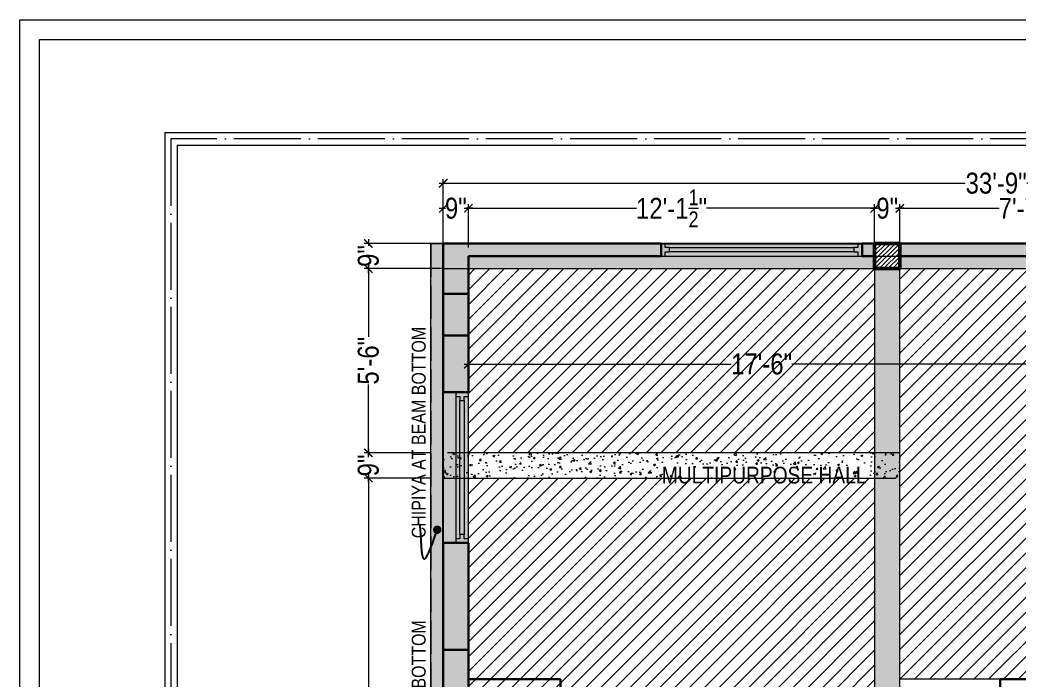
# Model space of a CAD drawing. Header units: millimetres. Extents: x 56222 to 163527, y -177397 to -121287.
# Drawn here: x 159190.3 to 159547.7, y -175033.3 to -174797.3 of the extents above; entities that cross this region are included whole.
import ezdxf

# ---------------------------------------------------------------- set-up
doc = ezdxf.new("R2010")
doc.units = ezdxf.units.MM
doc.header["$MEASUREMENT"] = 0
doc.header["$PDMODE"] = 35
doc.linetypes.add('ACAD_ISO02W100', pattern=[15, 12, -3])
doc.linetypes.add('ACAD_ISO04W100', pattern=[30, 24, -3, 0, -3])
doc.layers.get('Defpoints').update_dxf_attribs({"color": 220})
for name, color, linetype, lineweight in [('COLUMN', 1, 'Continuous', 30), ('COLUMN ( F C )', 6, 'Continuous', 50), ('COLUMN ( F C ) ~HATCH', 6, 'Continuous', 9), ('FIRST FLOOR ( TEXT )', 7, 'Continuous', 9), ('GROUND FLOOR', 7, 'Continuous', 9), ('GROUND FLOOR  ( DIM )', 7, 'Continuous', 9), ('SECOND FLOOR', 7, 'Continuous', 9), ('SECOND FLOOR  ( PLINE )', 251, 'Continuous', 30), ('SECOND FLOOR ( DIM )', 7, 'Continuous', 9), ('SECOND FLOOR ( DW_RAIL )', 7, 'Continuous', 9), ('SECOND FLOOR ( TEXT )', 7, 'Continuous', 9), ('X_SHEET', 7, 'Continuous', 9), ('XX~SLAB ( BEAM )~ ( DIM )', 7, 'Continuous', 9), ('XX~SLAB ( HATCH )', 7, 'Continuous', 9), ('XX~STR BEAM', 5, 'ACAD_ISO02W100', 9)]:
    doc.layers.add(name, color=color, linetype=linetype, lineweight=lineweight)
doc.layers.add('XX~SLAB ( BEAM )~ ( HATCH )', color=1, linetype='Continuous', lineweight=9, plot=False)
doc.layers.add('XX~SLAB ( HATCH )~ PLINE', color=251, linetype='Continuous', lineweight=9, plot=False)
doc.layers.add('XX~SLAB ( PLINE )', color=251, linetype='Continuous', plot=False)
doc.styles.add('Cn_BT_7½', font='swissc.ttf', dxfattribs={"height": 7.5})
doc.styles.add('KATHA', font='swissc.ttf')
doc.dimstyles.new('Cn_BT_7½', dxfattribs={"dimtxt": 9, "dimasz": 3, "dimexe": 1.5, "dimexo": 0, "dimgap": 0.09, "dimtad": 0, "dimdec": 3, "dimzin": 3, "dimdsep": 46, "dimlunit": 4, "dimtxsty": 'Cn_BT_7½', "dimblk": 'ARCHTICK', "dimcen": 0.09, "dimdle": 1.5, "dimclrd": 251, "dimclre": 251, "dimclrt": 14, "dimadec": 0, "dimazin": 0, "dimtfac": 0.75, "dimtdec": 3, "dimtofl": 0, "dimtmove": 0, "dimatfit": 3, "dimfxl": 0, "dimtolj": 1, "dimtzin": 0, "dimlwd": 15, "dimlwe": 15, "dimarcsym": 0})

# ---------------------------------------------------------------- blocks, each defined once
blk = doc.blocks.new('_ArchTick')
at = {"color": 0, "linetype": 'ByBlock', "const_width": 0.15}
blk.add_lwpolyline([(-0.5, -0.5), (0.5, 0.5)], dxfattribs=at)
blk = doc.blocks.new('*D330')
at = {"layer": 'Defpoints', "color": 0, "transparency": 16777216}
for p in [(159350.88, -174910.31), (159560.88, -174910.31), (159350.88, -174920.51)]:
    blk.add_point(p, dxfattribs=at)
at = {"layer": 'SECOND FLOOR ( DIM )', "color": 251, "lineweight": 15, "transparency": 16777216}
for p, q in [((159350.88, -174910.31), (159350.88, -174922.01)), ((159560.88, -174910.31), (159560.88, -174922.01)), ((159349.38, -174920.51), (159445.02, -174920.51)), ((159562.38, -174920.51), (159466.74, -174920.51))]:
    blk.add_line(p, q, dxfattribs=at)
at = {"layer": 'SECOND FLOOR ( DIM )', "color": 251, "lineweight": 15, "transparency": 16777216, "xscale": 3, "yscale": 3, "zscale": 3, "rotation": 180}
blk.add_blockref('_ArchTick', (159350.88, -174920.51), dxfattribs=at)
at = {"layer": 'SECOND FLOOR ( DIM )', "color": 251, "lineweight": 15, "transparency": 16777216, "xscale": 3, "yscale": 3, "zscale": 3}
blk.add_blockref('_ArchTick', (159560.88, -174920.51), dxfattribs=at)
at = {"layer": 'SECOND FLOOR ( DIM )', "color": 5, "transparency": 16777216, "insert": (159455.88, -174920.51), "char_height": 7.5, "attachment_point": 5, "style": 'Cn_BT_7½'}
blk.add_mtext('\\A1;17\'-6"', dxfattribs=at)
blk = doc.blocks.new('*D329')
at = {"layer": 'Defpoints', "color": 0, "transparency": 16777216}
for p in [(159341.88, -174855.75), (159341.88, -174877.31), (159746.88, -174877.31)]:
    blk.add_point(p, dxfattribs=at)
at = {"layer": 'SECOND FLOOR ( DIM )', "color": 251, "lineweight": 15, "transparency": 16777216}
for p, q in [((159341.88, -174877.31), (159341.88, -174854.25)), ((159746.88, -174877.31), (159746.88, -174854.25)), ((159340.38, -174855.75), (159528.84, -174855.75)), ((159748.38, -174855.75), (159550.91, -174855.75))]:
    blk.add_line(p, q, dxfattribs=at)
at = {"layer": 'SECOND FLOOR ( DIM )', "color": 251, "lineweight": 15, "transparency": 16777216, "xscale": 3, "yscale": 3, "zscale": 3, "rotation": 180}
blk.add_blockref('_ArchTick', (159341.88, -174855.75), dxfattribs=at)
at = {"layer": 'SECOND FLOOR ( DIM )', "color": 251, "lineweight": 15, "transparency": 16777216, "xscale": 3, "yscale": 3, "zscale": 3}
blk.add_blockref('_ArchTick', (159746.88, -174855.75), dxfattribs=at)
at = {"layer": 'SECOND FLOOR ( DIM )', "color": 14, "transparency": 16777216, "insert": (159539.88, -174855.75), "char_height": 7.5, "attachment_point": 5, "style": 'Cn_BT_7½'}
blk.add_mtext('\\A1;33\'-9"', dxfattribs=at)
blk = doc.blocks.new('*D291')
at = {"layer": 'Defpoints', "color": 0, "transparency": 16777216}
for p in [(159337.38, -174877.31), (159315.06, -174886.31), (159337.38, -174886.31)]:
    blk.add_point(p, dxfattribs=at)
at = {"layer": 'XX~SLAB ( BEAM )~ ( DIM )', "color": 251, "lineweight": 15, "transparency": 16777216}
for p, q in [((159315.06, -174875.81), (159315.06, -174878.15)), ((159337.38, -174877.31), (159313.56, -174877.31)), ((159337.38, -174886.31), (159313.56, -174886.31)), ((159315.06, -174887.81), (159315.06, -174885.46))]:
    blk.add_line(p, q, dxfattribs=at)
at = {"layer": 'XX~SLAB ( BEAM )~ ( DIM )', "color": 251, "lineweight": 15, "transparency": 16777216, "xscale": 3, "yscale": 3, "zscale": 3}
for p, rotation in [((159315.06, -174877.31), 90), ((159315.06, -174886.31), 270)]:
    blk.add_blockref('_ArchTick', p, dxfattribs=dict(at, rotation=rotation))
at = {"layer": 'XX~SLAB ( BEAM )~ ( DIM )', "color": 14, "transparency": 16777216, "insert": (159315.06, -174881.81), "char_height": 7.5, "attachment_point": 5, "rotation": 90, "style": 'Cn_BT_7½'}
blk.add_mtext('\\A1;9"', dxfattribs=at)
blk = doc.blocks.new('*D290')
at = {"layer": 'Defpoints', "color": 0, "transparency": 16777216}
for p in [(159341.88, -174886.31), (159315.06, -174952.31), (159337.38, -174952.31)]:
    blk.add_point(p, dxfattribs=at)
at = {"layer": 'XX~SLAB ( BEAM )~ ( DIM )', "color": 251, "lineweight": 15, "transparency": 16777216}
for p, q in [((159341.88, -174886.31), (159313.56, -174886.31)), ((159315.06, -174884.81), (159315.06, -174910.77)), ((159315.06, -174953.81), (159315.06, -174927.84)), ((159337.38, -174952.31), (159313.56, -174952.31))]:
    blk.add_line(p, q, dxfattribs=at)
at = {"layer": 'XX~SLAB ( BEAM )~ ( DIM )', "color": 251, "lineweight": 15, "transparency": 16777216, "xscale": 3, "yscale": 3, "zscale": 3}
for p, rotation in [((159315.06, -174886.31), 90), ((159315.06, -174952.31), 270)]:
    blk.add_blockref('_ArchTick', p, dxfattribs=dict(at, rotation=rotation))
at = {"layer": 'XX~SLAB ( BEAM )~ ( DIM )', "color": 14, "transparency": 16777216, "insert": (159315.06, -174919.31), "char_height": 7.5, "attachment_point": 5, "rotation": 90, "style": 'Cn_BT_7½'}
blk.add_mtext('\\A1;5\'-6"', dxfattribs=at)
blk = doc.blocks.new('*D289')
at = {"layer": 'Defpoints', "color": 0, "transparency": 16777216}
for p in [(159337.38, -174952.31), (159315.06, -174961.31), (159337.38, -174961.31)]:
    blk.add_point(p, dxfattribs=at)
at = {"layer": 'XX~SLAB ( BEAM )~ ( DIM )', "color": 251, "lineweight": 15, "transparency": 16777216}
for p, q in [((159315.06, -174950.81), (159315.06, -174953.15)), ((159337.38, -174952.31), (159313.56, -174952.31)), ((159337.38, -174961.31), (159313.56, -174961.31)), ((159315.06, -174962.81), (159315.06, -174960.46))]:
    blk.add_line(p, q, dxfattribs=at)
at = {"layer": 'XX~SLAB ( BEAM )~ ( DIM )', "color": 251, "lineweight": 15, "transparency": 16777216, "xscale": 3, "yscale": 3, "zscale": 3}
for p, rotation in [((159315.06, -174952.31), 90), ((159315.06, -174961.31), 270)]:
    blk.add_blockref('_ArchTick', p, dxfattribs=dict(at, rotation=rotation))
at = {"layer": 'XX~SLAB ( BEAM )~ ( DIM )', "color": 14, "transparency": 16777216, "insert": (159315.06, -174956.81), "char_height": 7.5, "attachment_point": 5, "rotation": 90, "style": 'Cn_BT_7½'}
blk.add_mtext('\\A1;9"', dxfattribs=at)
blk = doc.blocks.new('*D288')
at = {"layer": 'Defpoints', "color": 0, "transparency": 16777216}
for p in [(159337.38, -174961.31), (159315.06, -175147.31), (159337.38, -175147.31)]:
    blk.add_point(p, dxfattribs=at)
at = {"layer": 'XX~SLAB ( BEAM )~ ( DIM )', "color": 251, "lineweight": 15, "transparency": 16777216}
for p, q in [((159337.38, -174961.31), (159313.56, -174961.31)), ((159315.06, -174959.81), (159315.06, -175043.45)), ((159315.06, -175148.81), (159315.06, -175065.17)), ((159337.38, -175147.31), (159313.56, -175147.31))]:
    blk.add_line(p, q, dxfattribs=at)
at = {"layer": 'XX~SLAB ( BEAM )~ ( DIM )', "color": 251, "lineweight": 15, "transparency": 16777216, "xscale": 3, "yscale": 3, "zscale": 3}
for p, rotation in [((159315.06, -174961.31), 90), ((159315.06, -175147.31), 270)]:
    blk.add_blockref('_ArchTick', p, dxfattribs=dict(at, rotation=rotation))
at = {"layer": 'XX~SLAB ( BEAM )~ ( DIM )', "color": 14, "transparency": 16777216, "insert": (159315.06, -175054.31), "char_height": 7.5, "attachment_point": 5, "rotation": 90, "style": 'Cn_BT_7½'}
blk.add_mtext('\\A1;15\'-6"', dxfattribs=at)
blk = doc.blocks.new('*D284')
at = {"layer": 'Defpoints', "color": 0, "transparency": 16777216}
for p in [(159350.88, -174864.72), (159341.88, -174877.31), (159350.88, -174877.31)]:
    blk.add_point(p, dxfattribs=at)
at = {"layer": 'XX~SLAB ( BEAM )~ ( DIM )', "color": 251, "lineweight": 15, "transparency": 16777216}
for p, q in [((159340.38, -174864.72), (159342.72, -174864.72)), ((159341.88, -174877.31), (159341.88, -174863.22)), ((159352.38, -174864.72), (159350.03, -174864.72)), ((159350.88, -174877.31), (159350.88, -174863.22))]:
    blk.add_line(p, q, dxfattribs=at)
at = {"layer": 'XX~SLAB ( BEAM )~ ( DIM )', "color": 251, "lineweight": 15, "transparency": 16777216, "xscale": 3, "yscale": 3, "zscale": 3, "rotation": 180}
blk.add_blockref('_ArchTick', (159341.88, -174864.72), dxfattribs=at)
at = {"layer": 'XX~SLAB ( BEAM )~ ( DIM )', "color": 251, "lineweight": 15, "transparency": 16777216, "xscale": 3, "yscale": 3, "zscale": 3}
blk.add_blockref('_ArchTick', (159350.88, -174864.72), dxfattribs=at)
at = {"layer": 'XX~SLAB ( BEAM )~ ( DIM )', "color": 14, "transparency": 16777216, "insert": (159346.38, -174864.72), "char_height": 7.5, "attachment_point": 5, "style": 'Cn_BT_7½'}
blk.add_mtext('\\A1;9"', dxfattribs=at)
blk = doc.blocks.new('*D283')
at = {"layer": 'Defpoints', "color": 0, "transparency": 16777216}
for p in [(159496.38, -174864.72), (159350.88, -174877.31), (159496.38, -174877.31)]:
    blk.add_point(p, dxfattribs=at)
at = {"layer": 'XX~SLAB ( BEAM )~ ( DIM )', "color": 251, "lineweight": 15, "transparency": 16777216}
for p, q in [((159349.38, -174864.72), (159411.09, -174864.72)), ((159350.88, -174877.31), (159350.88, -174863.22)), ((159497.88, -174864.72), (159436.16, -174864.72)), ((159496.38, -174877.31), (159496.38, -174863.22))]:
    blk.add_line(p, q, dxfattribs=at)
at = {"layer": 'XX~SLAB ( BEAM )~ ( DIM )', "color": 251, "lineweight": 15, "transparency": 16777216, "xscale": 3, "yscale": 3, "zscale": 3, "rotation": 180}
blk.add_blockref('_ArchTick', (159350.88, -174864.72), dxfattribs=at)
at = {"layer": 'XX~SLAB ( BEAM )~ ( DIM )', "color": 251, "lineweight": 15, "transparency": 16777216, "xscale": 3, "yscale": 3, "zscale": 3}
blk.add_blockref('_ArchTick', (159496.38, -174864.72), dxfattribs=at)
at = {"layer": 'XX~SLAB ( BEAM )~ ( DIM )', "color": 14, "transparency": 16777216, "insert": (159423.63, -174864.72), "char_height": 7.5, "attachment_point": 5, "style": 'Cn_BT_7½'}
blk.add_mtext('\\A1;12\'-1{\\H0.750000x;\\S1/2;}"', dxfattribs=at)
blk = doc.blocks.new('*D282')
at = {"layer": 'Defpoints', "color": 0, "transparency": 16777216}
for p in [(159505.38, -174864.72), (159496.38, -174877.31), (159505.38, -174877.31)]:
    blk.add_point(p, dxfattribs=at)
at = {"layer": 'XX~SLAB ( BEAM )~ ( DIM )', "color": 251, "lineweight": 15, "transparency": 16777216}
for p, q in [((159494.88, -174864.72), (159497.22, -174864.72)), ((159496.38, -174877.31), (159496.38, -174863.22)), ((159506.88, -174864.72), (159504.53, -174864.72)), ((159505.38, -174877.31), (159505.38, -174863.22))]:
    blk.add_line(p, q, dxfattribs=at)
at = {"layer": 'XX~SLAB ( BEAM )~ ( DIM )', "color": 251, "lineweight": 15, "transparency": 16777216, "xscale": 3, "yscale": 3, "zscale": 3, "rotation": 180}
blk.add_blockref('_ArchTick', (159496.38, -174864.72), dxfattribs=at)
at = {"layer": 'XX~SLAB ( BEAM )~ ( DIM )', "color": 251, "lineweight": 15, "transparency": 16777216, "xscale": 3, "yscale": 3, "zscale": 3}
blk.add_blockref('_ArchTick', (159505.38, -174864.72), dxfattribs=at)
at = {"layer": 'XX~SLAB ( BEAM )~ ( DIM )', "color": 14, "transparency": 16777216, "insert": (159500.88, -174864.72), "char_height": 7.5, "attachment_point": 5, "style": 'Cn_BT_7½'}
blk.add_mtext('\\A1;9"', dxfattribs=at)
blk = doc.blocks.new('*D281')
at = {"layer": 'Defpoints', "color": 0, "transparency": 16777216}
for p in [(159596.88, -174864.72), (159505.38, -174877.31), (159596.88, -174877.31)]:
    blk.add_point(p, dxfattribs=at)
at = {"layer": 'XX~SLAB ( BEAM )~ ( DIM )', "color": 251, "lineweight": 15, "transparency": 16777216}
for p, q in [((159503.88, -174864.72), (159540.93, -174864.72)), ((159505.38, -174877.31), (159505.38, -174863.22)), ((159598.38, -174864.72), (159561.33, -174864.72)), ((159596.88, -174877.31), (159596.88, -174863.22))]:
    blk.add_line(p, q, dxfattribs=at)
at = {"layer": 'XX~SLAB ( BEAM )~ ( DIM )', "color": 251, "lineweight": 15, "transparency": 16777216, "xscale": 3, "yscale": 3, "zscale": 3, "rotation": 180}
blk.add_blockref('_ArchTick', (159505.38, -174864.72), dxfattribs=at)
at = {"layer": 'XX~SLAB ( BEAM )~ ( DIM )', "color": 251, "lineweight": 15, "transparency": 16777216, "xscale": 3, "yscale": 3, "zscale": 3}
blk.add_blockref('_ArchTick', (159596.88, -174864.72), dxfattribs=at)
at = {"layer": 'XX~SLAB ( BEAM )~ ( DIM )', "color": 14, "transparency": 16777216, "insert": (159551.13, -174864.72), "char_height": 7.5, "attachment_point": 5, "style": 'Cn_BT_7½'}
blk.add_mtext('\\A1;7\'-7{\\H0.750000x;\\S1/2;}"', dxfattribs=at)

msp = doc.modelspace()

# ---------------------------------------------------------------- hatches: boundary and pattern name
at = {"layer": 'COLUMN ( F C ) ~HATCH'}
h = msp.add_hatch(dxfattribs=at)
h.set_pattern_fill('ANSI31', color=256, scale=9, style=0)
h.set_pattern_definition([(45, (159496.3762, -174886.3053), (-0.7955, 0.7955), [])])
h.paths.add_polyline_path([(159496.37621, -174877.30534), (159505.37621, -174877.30534), (159505.37621, -174886.30534), (159496.37621, -174886.30534)])
h = msp.add_hatch(dxfattribs=at)
h.set_pattern_fill('ANSI31', color=256, scale=9, style=0)
h.set_pattern_definition([(45, (159496.3762, -174886.3053), (-0.7955, 0.7955), [])])
h.paths.add_polyline_path([(159496.37621, -174877.30534), (159505.37621, -174877.30534), (159505.37621, -174886.30534), (159496.37621, -174886.30534)])
at = {"layer": 'XX~SLAB ( BEAM )~ ( HATCH )'}
h = msp.add_hatch(dxfattribs=at)
h.set_pattern_fill('AR-CONC', color=5, style=0)
h.set_pattern_definition([(50, (159337.376, -175223.8053), (7.1726, -0.62752), [0.75, -8.25]), (355, (159337.376, -175223.805), (-1.38751, 7.52192), [0.6, -6.6]), (100.4514, (159337.974, -175223.8576), (5.7851, 6.8944), [0.6374, -7.01142]), (46.1842, (159337.376, -175221.805), (10.6724, -1.6552), [1.125, -12.375]), (96.6356, (159338.266, -175221.943), (9.34663, 9.74118), [0.9561, -10.51713]), (351.1842, (159337.376, -175221.805), (9.34662, 9.7412), [0.9, -9.9]), (21, (159338.376, -175222.3053), (5.96907, -4.02619), [0.75, -8.25]), (326, (159338.376, -175222.305), (2.43315, 7.2515), [0.6, -6.6]), (71.4514, (159338.8736, -175222.641), (8.40223, 3.2253), [0.6374, -7.01142]), (37.5, (159337.3762, -175223.8053), (0.121599, 3.328939), [0, -6.52, 0, -6.7, 0, -6.625]), (7.5, (159337.3762, -175223.8053), (2.630695, 3.944117), [0, -3.82, 0, -6.37, 0, -2.525]), (327.5, (159335.1462, -175223.8053), (5.338224, -0.225549), [0, -2.5, 0, -7.8, 0, -10.35]), (317.5, (159334.146, -175223.8053), (5.83186, 1.00105), [0, -3.25, 0, -5.18, 0, -7.35])])
h.paths.add_polyline_path([(159337.37621, -175223.80534), (159341.87621, -175223.80534), (159341.87621, -174877.30534), (159337.37621, -174877.30534)])
h = msp.add_hatch(dxfattribs=at)
h.set_pattern_fill('AR-CONC', color=256, style=0)
h.set_pattern_definition([(50, (159341.876, -175223.8053), (7.1726, -0.62752), [0.75, -8.25]), (355, (159341.876, -175223.805), (-1.38751, 7.52192), [0.6, -6.6]), (100.4514, (159342.474, -175223.8576), (5.7851, 6.8944), [0.6374, -7.01142]), (46.1842, (159341.876, -175221.805), (10.6724, -1.6552), [1.125, -12.375]), (96.6356, (159342.766, -175221.943), (9.34663, 9.74118), [0.9561, -10.51713]), (351.1842, (159341.876, -175221.805), (9.34662, 9.7412), [0.9, -9.9]), (21, (159342.876, -175222.3053), (5.96907, -4.02619), [0.75, -8.25]), (326, (159342.876, -175222.305), (2.43315, 7.2515), [0.6, -6.6]), (71.4514, (159343.3736, -175222.641), (8.40223, 3.2253), [0.6374, -7.01142]), (37.5, (159341.8762, -175223.8053), (0.121599, 3.328939), [0, -6.52, 0, -6.7, 0, -6.625]), (7.5, (159341.8762, -175223.8053), (2.630695, 3.944117), [0, -3.82, 0, -6.37, 0, -2.525]), (327.5, (159339.6462, -175223.8053), (5.338224, -0.225549), [0, -2.5, 0, -7.8, 0, -10.35]), (317.5, (159338.646, -175223.8053), (5.83186, 1.00105), [0, -3.25, 0, -5.18, 0, -7.35])])
h.paths.add_polyline_path([(159341.87621, -175223.80534), (159350.87621, -175223.80534), (159350.87621, -174877.30534), (159341.87621, -174877.30534)])
h = msp.add_hatch(dxfattribs=at)
h.set_pattern_fill('AR-CONC', color=256, style=0)
h.set_pattern_definition([(50, (159341.876, -174886.3053), (7.1726, -0.62752), [0.75, -8.25]), (355, (159341.876, -174886.305), (-1.38751, 7.52192), [0.6, -6.6]), (100.4514, (159342.474, -174886.3576), (5.78509, 6.8944), [0.6374, -7.01142]), (46.1842, (159341.876, -174884.305), (10.67241, -1.65519), [1.125, -12.375]), (96.6356, (159342.766, -174884.443), (9.34663, 9.74118), [0.9561, -10.51713]), (351.1842, (159341.876, -174884.305), (9.34662, 9.7412), [0.9, -9.9]), (21, (159342.876, -174884.8053), (5.96907, -4.02619), [0.75, -8.25]), (326, (159342.876, -174884.805), (2.43315, 7.2515), [0.6, -6.6]), (71.4514, (159343.3736, -174885.141), (8.40223, 3.2253), [0.6374, -7.01142]), (37.5, (159341.8762, -174886.3053), (0.121599, 3.328939), [0, -6.52, 0, -6.7, 0, -6.625]), (7.5, (159341.8762, -174886.3053), (2.630695, 3.944117), [0, -3.82, 0, -6.37, 0, -2.525]), (327.5, (159339.6462, -174886.3053), (5.338224, -0.225549), [0, -2.5, 0, -7.8, 0, -10.35]), (317.5, (159338.646, -174886.3053), (5.83186, 1.00105), [0, -3.25, 0, -5.18, 0, -7.35])])
h.paths.add_polyline_path([(159341.87621, -174877.30534), (159341.87621, -174886.30534), (159742.3762, -174886.30534), (159742.3762, -174877.30534)])
h.paths.add_polyline_path([(159496.37621, -174877.30534), (159505.37621, -174877.30534), (159505.37621, -174886.30534), (159496.37621, -174886.30534)])
h.paths.add_polyline_path([(159596.87621, -174877.30534), (159605.87621, -174877.30534), (159605.87621, -174886.30534), (159596.87621, -174886.30534)])
h = msp.add_hatch(dxfattribs=at)
h.set_pattern_fill('AR-CONC', color=256, style=0)
h.set_pattern_definition([(50, (159496.376, -175223.8053), (7.1726, -0.62752), [0.75, -8.25]), (355, (159496.376, -175223.805), (-1.38751, 7.52192), [0.6, -6.6]), (100.4514, (159496.974, -175223.8576), (5.7851, 6.8944), [0.6374, -7.01142]), (46.1842, (159496.376, -175221.805), (10.6724, -1.6552), [1.125, -12.375]), (96.6356, (159497.266, -175221.943), (9.34663, 9.74118), [0.9561, -10.51713]), (351.1842, (159496.376, -175221.805), (9.34662, 9.7412), [0.9, -9.9]), (21, (159497.376, -175222.3053), (5.96907, -4.02619), [0.75, -8.25]), (326, (159497.376, -175222.305), (2.43315, 7.2515), [0.6, -6.6]), (71.4514, (159497.8736, -175222.641), (8.40223, 3.2253), [0.6374, -7.01142]), (37.5, (159496.3762, -175223.8053), (0.121599, 3.328939), [0, -6.52, 0, -6.7, 0, -6.625]), (7.5, (159496.3762, -175223.8053), (2.630695, 3.944117), [0, -3.82, 0, -6.37, 0, -2.525]), (327.5, (159494.1462, -175223.8053), (5.338224, -0.225549), [0, -2.5, 0, -7.8, 0, -10.35]), (317.5, (159493.146, -175223.8053), (5.83186, 1.00105), [0, -3.25, 0, -5.18, 0, -7.35])])
h.paths.add_polyline_path([(159496.37621, -175223.80534), (159505.37621, -175223.80534), (159505.37621, -174877.30534), (159496.37621, -174877.30534)])
h.paths.add_polyline_path([(159496.37621, -174877.30534), (159505.37621, -174877.30534), (159505.37621, -174886.30534), (159496.37621, -174886.30534)])
h = msp.add_hatch(dxfattribs=at)
h.set_pattern_fill('AR-CONC', color=256, style=0)
h.set_pattern_definition([(50, (159341.876, -174961.3053), (7.1726, -0.62752), [0.75, -8.25]), (355, (159341.876, -174961.305), (-1.3875, 7.52192), [0.6, -6.6]), (100.4514, (159342.474, -174961.3576), (5.7851, 6.8944), [0.6374, -7.01142]), (46.184, (159341.876, -174959.305), (10.6724, -1.6552), [1.125, -12.375]), (96.6356, (159342.766, -174959.443), (9.3466, 9.7412), [0.9561, -10.5171]), (351.184, (159341.876, -174959.305), (9.3466, 9.7412), [0.9, -9.9]), (21, (159342.876, -174959.8053), (5.96907, -4.02619), [0.75, -8.25]), (326, (159342.876, -174959.805), (2.43315, 7.2515), [0.6, -6.6]), (71.4514, (159343.3736, -174960.141), (8.40223, 3.2253), [0.6374, -7.01142]), (37.5, (159341.8762, -174961.3053), (0.1216, 3.32894), [0, -6.52, 0, -6.7, 0, -6.625]), (7.5, (159341.8762, -174961.3053), (2.630695, 3.94412), [0, -3.82, 0, -6.37, 0, -2.525]), (327.5, (159339.6462, -174961.3053), (5.338224, -0.22555), [0, -2.5, 0, -7.8, 0, -10.35]), (317.5, (159338.646, -174961.3053), (5.83186, 1.00105), [0, -3.25, 0, -5.18, 0, -7.35])])
h.paths.add_polyline_path([(159341.87621, -174952.30534), (159341.87621, -174961.30534), (159505.37621, -174961.30534), (159505.37621, -174952.30534)])
at = {"layer": 'XX~SLAB ( HATCH )'}
h = msp.add_hatch(dxfattribs=at)
h.set_pattern_fill('ANSI31', color=256, scale=30, style=0)
h.set_pattern_definition([(45, (159350.8762, -174952.3053), (-2.65165, 2.65165), [])])
h.paths.add_polyline_path([(159350.87621, -174886.30534), (159496.37621, -174886.30534), (159496.37621, -174952.30534), (159350.87621, -174952.30534)])
h = msp.add_hatch(dxfattribs=at)
h.set_pattern_fill('ANSI31', color=256, scale=30, style=0)
h.set_pattern_definition([(45, (159505.3762, -175033.3053), (-2.65165, 2.65165), [])])
h.paths.add_polyline_path([(159505.37621, -174886.30534), (159596.87621, -174886.30534), (159596.87621, -175033.30534), (159505.37621, -175033.30534)])
h = msp.add_hatch(dxfattribs=at)
h.set_pattern_fill('ANSI31', color=256, scale=30, style=0)
h.set_pattern_definition([(45, (159350.8762, -175147.3053), (-2.65165, 2.65165), [])])
h.paths.add_polyline_path([(159350.87621, -174961.30534), (159496.37621, -174961.30534), (159496.37621, -175147.30534), (159350.87621, -175147.30534)])

# ---------------------------------------------------------------- linework, layer by layer
at = {"layer": 'COLUMN'}
for points in [[(159341.87621, -174895.30534), (159350.87621, -174895.30534), (159350.87621, -174910.30534), (159341.87621, -174910.30534)], [(159341.87621, -175022.80534), (159350.87621, -175022.80534), (159350.87621, -175037.80534), (159341.87621, -175037.80534)]]:
    msp.add_lwpolyline(points, close=True, dxfattribs=at)
at = {"layer": 'COLUMN ( F C )'}
msp.add_lwpolyline([(159496.37621, -174877.30534), (159505.37621, -174877.30534), (159505.37621, -174886.30534), (159496.37621, -174886.30534)], close=True, dxfattribs=at)
msp.add_lwpolyline([(159496.37621, -174877.30534), (159505.37621, -174877.30534), (159505.37621, -174886.30534), (159496.37621, -174886.30534)], close=True, dxfattribs=at)
at = {"layer": 'GROUND FLOOR'}
for p, q in [((159242.12621, -174837.55534), (159742.3762, -174837.55534)), ((159242.12621, -174837.55534), (159242.12621, -175304.55534)), ((159246.62621, -174842.05534), (159742.3762, -174842.05534)), ((159246.62621, -174842.05534), (159246.62621, -175300.05534))]:
    msp.add_line(p, q, dxfattribs=at)
at = {"layer": 'GROUND FLOOR', "color": 1, "linetype": 'ACAD_ISO04W100'}
msp.add_lwpolyline([(159742.3762, -174839.80534), (159244.37621, -174839.80534), (159244.37621, -175302.30534), (159742.37621, -175302.30534)], dxfattribs=at)
at = {"layer": 'GROUND FLOOR  ( DIM )'}
msp.add_lwpolyline([(159337.37621, -174877.30534), (159341.87621, -174877.30534), (159341.87621, -175223.80534), (159337.37621, -175223.80534)], close=True, dxfattribs=at)
at = {"layer": 'SECOND FLOOR'}
for p, q in [((159341.87621, -174877.30534), (159742.37621, -174877.30534)), ((159341.87621, -174877.30534), (159341.87621, -175223.80534)), ((159419.87621, -174877.30534), (159419.87621, -174881.80534)), ((159491.87621, -174877.30534), (159491.87621, -174881.80534)), ((159505.37621, -174877.30534), (159505.37621, -174881.80534)), ((159350.87621, -175033.30534), (159350.87621, -174881.80534)), ((159350.87621, -174881.80534), (159560.87621, -174881.80534)), ((159350.87621, -174930.55534), (159341.87621, -174930.55534)), ((159350.87621, -174984.55534), (159341.87621, -174984.55534))]:
    msp.add_line(p, q, dxfattribs=at)
at = {"layer": 'SECOND FLOOR  ( PLINE )'}
for points in [[(159350.87621, -174881.80534), (159419.87621, -174881.80534), (159419.87621, -174877.30534), (159341.87621, -174877.30534), (159341.87621, -174930.55534), (159350.87621, -174930.55534)], [(159496.37621, -174881.80534), (159491.87621, -174881.80534), (159491.87621, -174877.30534), (159496.37621, -174877.30534)], [(159637.37621, -174877.30534), (159505.37621, -174877.30534), (159505.37621, -174881.80534), (159560.87621, -174881.80534), (159560.87621, -175033.30534), (159541.37621, -175033.30534), (159541.37621, -175037.80534), (159607.37621, -175037.80534), (159607.37621, -175033.30534), (159565.37621, -175033.30534), (159565.37621, -174881.80534), (159637.37621, -174881.80534)], [(159383.87621, -175033.30534), (159350.87621, -175033.30534), (159350.87621, -174984.55534), (159346.37621, -174984.55534), (159341.87621, -174984.55534), (159341.87621, -175085.80534), (159350.87621, -175085.80534), (159350.87621, -175037.80534), (159383.87621, -175037.80534)]]:
    msp.add_lwpolyline(points, close=True, dxfattribs=at)
at = {"layer": 'SECOND FLOOR ( DW_RAIL )'}
for points in [[(159491.87621, -174877.30534), (159490.37621, -174877.30534), (159490.37621, -174878.80534), (159488.87621, -174878.80534), (159488.87621, -174880.30534), (159422.87621, -174880.30534), (159422.87621, -174878.80534), (159421.37621, -174878.80534), (159421.37621, -174877.30534), (159419.87621, -174877.30534), (159419.87621, -174881.80534), (159421.37621, -174881.80534), (159421.37621, -174880.30534), (159422.87621, -174880.30534), (159422.87621, -174878.80534), (159488.87621, -174878.80534), (159488.87621, -174880.30534), (159490.37621, -174880.30534), (159490.37621, -174881.80534), (159491.87621, -174881.80534), (159491.87621, -174877.30534), (159419.87621, -174877.30534), (159419.87621, -174881.80534), (159491.87621, -174881.80534)], [(159350.87621, -174984.55534), (159350.87621, -174983.05534), (159349.37621, -174983.05534), (159349.37621, -174981.55534), (159347.87621, -174981.55534), (159347.87621, -174933.55534), (159349.37621, -174933.55534), (159349.37621, -174932.05534), (159350.87621, -174932.05534), (159350.87621, -174930.55534), (159346.37621, -174930.55534), (159346.37621, -174932.05534), (159347.87621, -174932.05534), (159347.87621, -174933.55534), (159349.37621, -174933.55534), (159349.37621, -174981.55534), (159347.87621, -174981.55534), (159347.87621, -174983.05534), (159346.37621, -174983.05534), (159346.37621, -174984.55534), (159350.87621, -174984.55534), (159350.87621, -174930.55534), (159346.37621, -174930.55534), (159346.37621, -174984.55534)]]:
    msp.add_lwpolyline(points, close=True, dxfattribs=at)
at = {"layer": 'X_SHEET'}
for points in [[(159957.43786, -175332.18929), (159190.28949, -175332.18929), (159190.28949, -174797.25648), (159957.43786, -174797.25648)], [(159950.43786, -175325.18929), (159197.28949, -175325.18929), (159197.28949, -174804.25648), (159950.43786, -174804.25648)]]:
    msp.add_lwpolyline(points, close=True, dxfattribs=at)
at = {"layer": 'XX~SLAB ( HATCH )~ PLINE'}
for points in [[(159350.87621, -174886.30534), (159496.37621, -174886.30534), (159496.37621, -174952.30534), (159350.87621, -174952.30534)], [(159505.37621, -174886.30534), (159596.87621, -174886.30534), (159596.87621, -175033.30534), (159505.37621, -175033.30534)], [(159350.87621, -174961.30534), (159496.37621, -174961.30534), (159496.37621, -175147.30534), (159350.87621, -175147.30534)]]:
    msp.add_lwpolyline(points, close=True, dxfattribs=at)
at = {"layer": 'XX~SLAB ( PLINE )'}
msp.add_lwpolyline([(159341.87621, -174877.30534), (159742.3762, -174877.30534), (159742.3762, -175187.80535), (159733.37621, -175187.80534), (159733.37621, -175169.80534), (159652.37621, -175169.80534), (159652.37621, -175187.80534), (159601.37621, -175187.80534), (159601.37621, -175082.80534), (159505.37621, -175082.80534), (159505.37621, -175223.80534), (159341.87621, -175223.80534)], close=True, dxfattribs=at)
at = {"layer": 'XX~STR BEAM'}
for points in [[(159337.37621, -175223.80534), (159341.87621, -175223.80534), (159341.87621, -174877.30534), (159337.37621, -174877.30534)], [(159341.87621, -175223.80534), (159350.87621, -175223.80534), (159350.87621, -174877.30534), (159341.87621, -174877.30534)], [(159341.87621, -174877.30534), (159341.87621, -174886.30534), (159742.3762, -174886.30534), (159742.3762, -174877.30534)], [(159496.37621, -175223.80534), (159505.37621, -175223.80534), (159505.37621, -174877.30534), (159496.37621, -174877.30534)], [(159341.87621, -174952.30534), (159341.87621, -174961.30534), (159505.37621, -174961.30534), (159505.37621, -174952.30534)]]:
    msp.add_lwpolyline(points, close=True, dxfattribs=at)

# ---------------------------------------------------------------- texts
at = {"layer": 'FIRST FLOOR ( TEXT )', "color": 6, "char_height": 5, "attachment_point": 5, "rotation": 90, "style": 'KATHA'}
for insert in [(159333.12052, -174945.03554), (159333.12052, -175050.10151)]:
    msp.add_mtext('CHIPIYA AT BEAM BOTTOM', dxfattribs=dict(at, insert=insert))
at = {"layer": 'SECOND FLOOR ( TEXT )', "insert": (159456.80452, -174960.31334), "char_height": 6, "attachment_point": 5, "style": 'KATHA'}
msp.add_mtext('MULTIPURPOSE HALL', dxfattribs=at)

# ---------------------------------------------------------------- dimensions: what is measured, and where the dimension line sits
at = {"layer": 'SECOND FLOOR ( DIM )'}
dim = msp.add_linear_dim(base=(159341.87621, -174855.74551), p1=(159746.8762, -174877.30534), p2=(159341.87621, -174877.30534), dimstyle='Cn_BT_7½', dxfattribs=at)
dim.commit()
dim.dimension.update_dxf_attribs({"geometry": '*D329', "text_midpoint": (159539.87621, -174855.74551), "dimtype": 160})
dim = msp.add_linear_dim(base=(159350.87621, -174920.50614), p1=(159560.87621, -174910.30534), p2=(159350.87621, -174910.30534), dimstyle='Cn_BT_7½', override={"dimclrt": 5}, dxfattribs=at)
dim.commit()
dim.dimension.update_dxf_attribs({"geometry": '*D330', "text_midpoint": (159455.87621, -174920.50614)})
at = {"layer": 'XX~SLAB ( BEAM )~ ( DIM )'}
for base, p1, p2, picture, middle in [((159496.37621, -174864.71646), (159350.87621, -174877.30534), (159496.37621, -174877.30534), '*D283', (159423.62621, -174864.71646)), ((159596.87621, -174864.71646), (159505.37621, -174877.30534), (159596.87621, -174877.30534), '*D281', (159551.12621, -174864.71646)), ((159505.37621, -174864.71646), (159496.37621, -174877.30534), (159505.37621, -174877.30534), '*D282', (159500.87621, -174864.71646))]:
    dim = msp.add_linear_dim(base=base, p1=p1, p2=p2, dimstyle='Cn_BT_7½', override={"dimtmove": 1}, dxfattribs=at)
    dim.commit()
    dim.dimension.update_dxf_attribs({"geometry": picture, "text_midpoint": middle})
dim = msp.add_linear_dim(base=(159350.87621, -174864.71646), p1=(159341.87621, -174877.30534), p2=(159350.87621, -174877.30534), dimstyle='Cn_BT_7½', dxfattribs=at)
dim.commit()
dim.dimension.update_dxf_attribs({"geometry": '*D284', "text_midpoint": (159346.37621, -174864.71646)})
for base, p1, p2, override, picture, middle in [((159315.05767, -174886.30534), (159337.37621, -174877.30534), (159337.37621, -174886.30534), {"dimtmove": 2}, '*D291', (159315.05767, -174881.80534)), ((159315.05767, -174952.30534), (159341.87621, -174886.30534), (159337.37621, -174952.30534), {"dimtmove": 1}, '*D290', (159315.05767, -174919.30534)), ((159315.05767, -174961.30534), (159337.37621, -174952.30534), (159337.37621, -174961.30534), {"dimtmove": 1}, '*D289', (159315.05767, -174956.80534)), ((159315.05767, -175147.30534), (159337.37621, -174961.30534), (159337.37621, -175147.30534), {"dimtmove": 1}, '*D288', (159315.05767, -175054.30534))]:
    dim = msp.add_linear_dim(base=base, p1=p1, p2=p2, angle=90, dimstyle='Cn_BT_7½', override=override, dxfattribs=at)
    dim.commit()
    dim.dimension.update_dxf_attribs({"geometry": picture, "text_midpoint": middle})

# ---------------------------------------------------------------- leaders
at = {"layer": 'XX~STR BEAM', "linetype": 'ByBlock', "path_type": 1}
msp.add_leader([(159339.72705, -174979.84739), (159335.09386, -174990.3645), (159333.55154, -174977.84918)], dimstyle='Cn_BT_7½', override={"dimasz": 3, "dimgap": 0.09, "dimtad": 0, "dimclrd": 6, "dimldrblk": 'Dot'}, dxfattribs=at)

doc.saveas('drawing.dxf')
